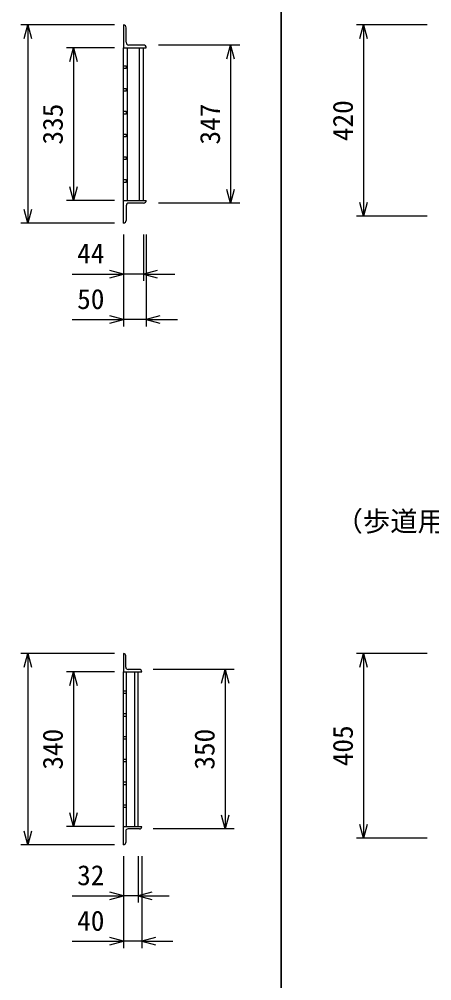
# Model space of a CAD drawing. Units: millimetres, scale not verified. Extents: x -25200 to 25200, y -8910 to 8910.
# Drawn here: x -11992 to -11087, y -5643 to -3532 of the extents above; entities that cross this region are included whole.
import ezdxf
from ezdxf.enums import TextEntityAlignment as Align

# ---------------------------------------------------------------- set-up
doc = ezdxf.new("R2010")
doc.units = ezdxf.units.MM
doc.header["$LTSCALE"] = 30
for name, color, linetype, lineweight in [('0-0_DIM', 7, 'Continuous', 25), ('0-2_HATCH', 6, 'Continuous', 25), ('0-6_TXT', 7, 'Continuous', 25)]:
    doc.layers.add(name, color=color, linetype=linetype, lineweight=lineweight)
doc.styles.add('ＭＳ ゴシック', font='')
doc.styles.get('ＭＳ ゴシック').set_extended_font_data('MS Gothic')

msp = doc.modelspace()

# ---------------------------------------------------------------- linework, layer by layer
at = {"layer": '0-0_DIM'}
for p, q in [((-11783.18, -3545.01), (-11988.18, -3545.01)), ((-11973.18, -3545.01), (-11973.18, -3980.01)), ((-11096.52, -3545.01), (-11251.52, -3545.01)), ((-11236.52, -3545.01), (-11236.52, -3965.01)), ((-11783.18, -3595.01), (-11888.18, -3595.01)), ((-11873.18, -3595.01), (-11873.18, -3930.01)), ((-11508.1, -3589.01), (-11686.18, -3589.01)), ((-11528.1, -3589.01), (-11528.1, -3936.01)), ((-11783.18, -3930.01), (-11888.18, -3930.01)), ((-11508.1, -3936.01), (-11686.18, -3936.01)), ((-11096.52, -3965.01), (-11251.52, -3965.01)), ((-11783.18, -3980.01), (-11988.18, -3980.01)), ((-11763.18, -4005.23), (-11763.18, -4206.82)), ((-11719.18, -4005.23), (-11719.18, -4106.82)), ((-11713.18, -4005.23), (-11713.18, -4206.82)), ((-11875.79, -4091.82), (-11763.18, -4091.82)), ((-11719.18, -4091.82), (-11763.18, -4091.82)), ((-11719.18, -4091.82), (-11650.71, -4091.82)), ((-11875.79, -4191.82), (-11763.18, -4191.82)), ((-11713.18, -4191.82), (-11763.18, -4191.82)), ((-11713.18, -4191.82), (-11644.71, -4191.82)), ((-11783.18, -4924.92), (-11988.18, -4924.92)), ((-11973.18, -4924.92), (-11973.18, -5344.92)), ((-11096.52, -4924.92), (-11251.52, -4924.92)), ((-11236.52, -4924.92), (-11236.52, -5329.92)), ((-11520.1, -4959.92), (-11698.18, -4959.92)), ((-11540.1, -4959.92), (-11540.1, -5309.92)), ((-11783.18, -4964.92), (-11888.18, -4964.92)), ((-11873.18, -4964.92), (-11873.18, -5304.92)), ((-11783.18, -5304.92), (-11888.18, -5304.92)), ((-11520.1, -5309.92), (-11698.18, -5309.92)), ((-11096.52, -5329.92), (-11251.52, -5329.92)), ((-11783.18, -5344.92), (-11988.18, -5344.92)), ((-11763.18, -5370.14), (-11763.18, -5571.73)), ((-11731.18, -5370.14), (-11731.18, -5471.73)), ((-11723.18, -5370.14), (-11723.18, -5571.73)), ((-11875.79, -5456.73), (-11763.18, -5456.73)), ((-11731.18, -5456.73), (-11763.18, -5456.73)), ((-11731.18, -5456.73), (-11662.71, -5456.73)), ((-11875.79, -5556.73), (-11763.18, -5556.73)), ((-11723.18, -5556.73), (-11763.18, -5556.73)), ((-11723.18, -5556.73), (-11654.71, -5556.73))]:
    msp.add_line(p, q, dxfattribs=at)
for points in [[(-11981.22, -3575.01), (-11973.18, -3545.01), (-11965.14, -3575.01)], [(-11244.56, -3575.01), (-11236.52, -3545.01), (-11228.48, -3575.01)], [(-11881.22, -3625.01), (-11873.18, -3595.01), (-11865.14, -3625.01)], [(-11536.14, -3619.01), (-11528.1, -3589.01), (-11520.07, -3619.01)], [(-11865.14, -3900.01), (-11873.18, -3930.01), (-11881.22, -3900.01)], [(-11520.07, -3906.01), (-11528.1, -3936.01), (-11536.14, -3906.01)], [(-11228.48, -3935.01), (-11236.52, -3965.01), (-11244.56, -3935.01)], [(-11965.14, -3950.01), (-11973.18, -3980.01), (-11981.22, -3950.01)], [(-11793.18, -4099.85), (-11763.18, -4091.82), (-11793.18, -4083.78)], [(-11689.18, -4083.78), (-11719.18, -4091.82), (-11689.18, -4099.85)], [(-11793.18, -4199.85), (-11763.18, -4191.82), (-11793.18, -4183.78)], [(-11683.18, -4183.78), (-11713.18, -4191.82), (-11683.18, -4199.85)], [(-11981.22, -4954.92), (-11973.18, -4924.92), (-11965.14, -4954.92)], [(-11244.56, -4954.92), (-11236.52, -4924.92), (-11228.48, -4954.92)], [(-11548.14, -4989.92), (-11540.1, -4959.92), (-11532.07, -4989.92)], [(-11881.22, -4994.92), (-11873.18, -4964.92), (-11865.14, -4994.92)], [(-11865.14, -5274.92), (-11873.18, -5304.92), (-11881.22, -5274.92)], [(-11532.07, -5279.92), (-11540.1, -5309.92), (-11548.14, -5279.92)], [(-11965.14, -5314.92), (-11973.18, -5344.92), (-11981.22, -5314.92)], [(-11228.48, -5299.92), (-11236.52, -5329.92), (-11244.56, -5299.92)], [(-11793.18, -5464.77), (-11763.18, -5456.73), (-11793.18, -5448.69)], [(-11701.18, -5448.69), (-11731.18, -5456.73), (-11701.18, -5464.77)], [(-11793.18, -5564.77), (-11763.18, -5556.73), (-11793.18, -5548.69)], [(-11693.18, -5548.69), (-11723.18, -5556.73), (-11693.18, -5564.77)]]:
    msp.add_lwpolyline(points, dxfattribs=at)
at = {"layer": '0-2_HATCH'}
for p, q in [((-11763.18, -3545.01), (-11763.18, -3595.01)), ((-11757.18, -3583.01), (-11757.18, -3551.01)), ((-11763.18, -3930.01), (-11763.18, -3595.01)), ((-11763.18, -3595.01), (-11713.18, -3595.01)), ((-11754.18, -3930.01), (-11754.18, -3595.01)), ((-11719.18, -3589.01), (-11751.18, -3589.01)), ((-11728.18, -3930.01), (-11728.18, -3595.01)), ((-11719.18, -3930.01), (-11719.18, -3595.01)), ((-11763.18, -3930.01), (-11713.18, -3930.01)), ((-11763.18, -3980.01), (-11763.18, -3930.01)), ((-11757.18, -3942.01), (-11757.18, -3974.01)), ((-11719.18, -3936.01), (-11751.18, -3936.01)), ((-11763.18, -4924.92), (-11763.18, -4964.92)), ((-11758.18, -4954.92), (-11758.18, -4929.92)), ((-11728.18, -4959.92), (-11753.18, -4959.92)), ((-11763.18, -5304.92), (-11763.18, -4964.92)), ((-11763.18, -4964.92), (-11723.18, -4964.92)), ((-11756.18, -5304.92), (-11756.18, -4964.92)), ((-11738.18, -5304.92), (-11738.18, -4964.92)), ((-11731.18, -5304.92), (-11731.18, -4964.92)), ((-11763.18, -5304.92), (-11723.18, -5304.92)), ((-11763.18, -5344.92), (-11763.18, -5304.92)), ((-11758.18, -5314.92), (-11758.18, -5339.92)), ((-11728.18, -5309.92), (-11753.18, -5309.92))]:
    msp.add_line(p, q, dxfattribs=at)
for points in [[(-11763.18, -3640.51), (-11763.18, -3634.51), (-11757.18, -3634.51), (-11757.18, -3640.51)], [(-11763.18, -3690.51), (-11763.18, -3684.51), (-11757.18, -3684.51), (-11757.18, -3690.51)], [(-11763.18, -3740.51), (-11763.18, -3734.51), (-11757.18, -3734.51), (-11757.18, -3740.51)], [(-11763.18, -3790.51), (-11763.18, -3784.51), (-11757.18, -3784.51), (-11757.18, -3790.51)], [(-11763.18, -3840.51), (-11763.18, -3834.51), (-11757.18, -3834.51), (-11757.18, -3840.51)], [(-11763.18, -3890.51), (-11763.18, -3884.51), (-11757.18, -3884.51), (-11757.18, -3890.51)], [(-11763.18, -5012.92), (-11763.18, -5006.92), (-11757.18, -5006.92), (-11757.18, -5012.92)], [(-11763.18, -5062.92), (-11763.18, -5056.92), (-11757.18, -5056.92), (-11757.18, -5062.92)], [(-11763.18, -5112.92), (-11763.18, -5106.92), (-11757.18, -5106.92), (-11757.18, -5112.92)], [(-11763.18, -5162.92), (-11763.18, -5156.92), (-11757.18, -5156.92), (-11757.18, -5162.92)], [(-11763.18, -5212.92), (-11763.18, -5206.92), (-11757.18, -5206.92), (-11757.18, -5212.92)], [(-11763.18, -5262.92), (-11763.18, -5256.92), (-11757.18, -5256.92), (-11757.18, -5262.92)]]:
    msp.add_lwpolyline(points, close=True, dxfattribs=at)
for centre, radius, start, end in [((-11763.18, -3551.01), 6, 0, 90), ((-11751.18, -3583.01), 6, 180, 270), ((-11719.18, -3595.01), 6, 0, 90), ((-11751.18, -3942.01), 6, 90, 180), ((-11719.18, -3930.01), 6, 270, 0), ((-11763.18, -3974.01), 6, 270, 0), ((-11763.18, -4929.92), 5, 0, 90), ((-11753.18, -4954.92), 5, 180, 270), ((-11728.18, -4964.92), 5, 0, 90), ((-11753.18, -5314.92), 5, 90, 180), ((-11728.18, -5304.92), 5, 270, 0), ((-11763.18, -5339.92), 5, 270, 0)]:
    msp.add_arc(centre, radius, start, end, dxfattribs=at)
at = {"layer": '0-6_TXT'}
for points in [[(-13516.68, -7188.51), (-11416.68, -7188.51), (-11416.68, -1778.68), (-13516.68, -1778.68)], [(-11416.68, -7188.51), (-9316.68, -7188.51), (-9316.68, -1778.68), (-11416.68, -1778.68)]]:
    msp.add_lwpolyline(points, close=True, dxfattribs=at)

# ---------------------------------------------------------------- texts
at = {"layer": '0-0_DIM', "style": 'ＭＳ ゴシック'}
for s, p in [('420', (-11246.52, -3800.01)), ('335', (-11883.18, -3807.51)), ('347', (-11538.1, -3807.51)), ('405', (-11246.52, -5172.42)), ('340', (-11883.18, -5179.92)), ('350', (-11550.1, -5179.92))]:
    msp.add_text(s, height=43.99, rotation=90, dxfattribs=at).set_placement(p, align=Align.BOTTOM_LEFT)
for s, p in [('44', (-11864.81, -4081.82)), ('50', (-11864.81, -4181.82)), ('（歩道用：細目）', (-11297.66, -4669.74)), ('32', (-11864.81, -5446.73)), ('40', (-11864.81, -5546.73))]:
    msp.add_text(s, height=43.99, dxfattribs=at).set_placement(p, align=Align.BOTTOM_LEFT)

doc.saveas('drawing.dxf')
